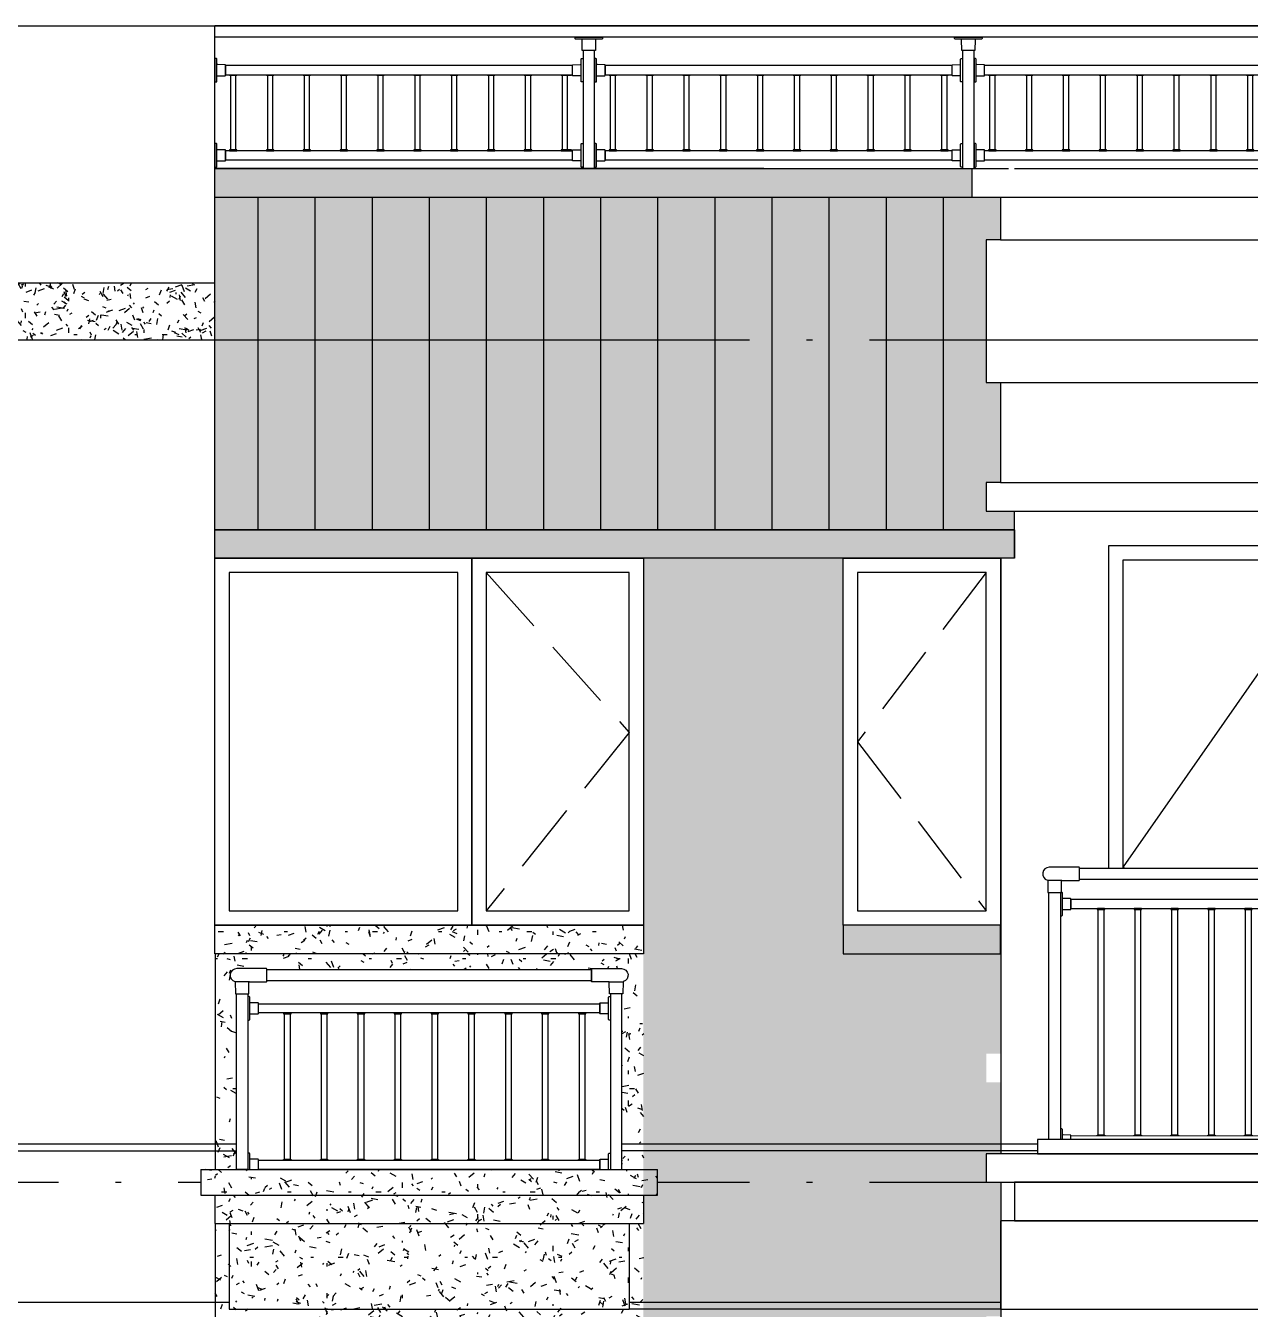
# Model space of a CAD drawing. Extents: x -12446 to 284554, y -295110 to 165007.
# Drawn here: x 3591 to 7879, y -208649 to -204154 of the extents above; entities that cross this region are included whole.
import ezdxf

# ---------------------------------------------------------------- set-up
doc = ezdxf.new("R2010")
doc.units = 0
doc.header["$LTSCALE"] = 1000
doc.linetypes.add('AX-14-E$0$AX-85-M02$0$DASH', pattern=[0.35, 0.25, -0.1])
doc.linetypes.add('AX-14-E$0$DOTE', pattern=[2.42, 2, -0.2, 0.02, -0.2])
doc.layers.get('0').update_dxf_attribs({"linetype": 'CONTINUOUS'})
for name, color, linetype in [('A-Anno-Note', 241, 'CONTINUOUS'), ('AX-14-comp-tc$0$A-Detl-Patt', 8, 'CONTINUOUS'), ('AX-14-comp-tc$0$AX-T-LMCZ-Z$0$AX-13-E01-E03$0$A-Detl-Patt', 8, 'CONTINUOUS'), ('AX-14-comp-tc$0$灰褐色真石漆', 15, 'CONTINUOUS'), ('AX-14-E$0$A-Detl-Fine', 152, 'CONTINUOUS'), ('AX-14-E$0$A-Detl-Medm', 40, 'CONTINUOUS'), ('AX-14-E$0$A-Detl-Patt', 8, 'CONTINUOUS'), ('AX-14-E$0$A-Detl-Thin', 131, 'CONTINUOUS'), ('AX-14-E$0$A-elev-FIXT', 9, 'CONTINUOUS'), ('AX-14-E$0$A-elev-HRAL', 61, 'CONTINUOUS'), ('AX-14-E$0$栏杆型材', 82, 'CONTINUOUS'), ('AX-14-E$0$灰褐色真石漆', 15, 'CONTINUOUS'), ('AX-14-E$0$阳台栏杆扶手', 82, 'CONTINUOUS')]:
    doc.layers.add(name, color=color, linetype=linetype)
doc.layers.add('AX-14-E$0$A-Grid', color=222, linetype='AX-14-E$0$DOTE', plot=False)

# ---------------------------------------------------------------- blocks, each defined once
blk = doc.blocks.new('AX-14-E$0$4080转角立图')
at = {"layer": 'AX-14-E$0$A-elev-FIXT', "linetype": 'Continuous'}
blk.add_line((25.6, 42), (-24.3, 42), dxfattribs=at)
blk.add_lwpolyline([(-25.3, 43, -0.327139), (-24.2, 41.5), (-23.5, 0), (23.5, 0), (24.2, 40.5, -0.409111), (25.7, 42), (85.3, 42, 0.414214), (86.8, 43.5), (86.8, 86.5, 0.414214), (85.3, 88), (-18.8, 88, 0.865157)], format="xyb", close=True, dxfattribs=at)
blk = doc.blocks.new('AX-14-E$0$32固定座立面')
at = {"layer": 'AX-14-E$0$栏杆型材', "color": 6, "linetype": 'Continuous'}
blk.add_line((-7, -22.5), (-7, 22.5), dxfattribs=at)
blk.add_lwpolyline([(-7, -22.5, 0.41166), (-10, -19.5), (-36, -19.3, -0.41166), (-37, -18.3), (-37, 18.3, -0.41166), (-36, 19.3), (-10, 19.5, 0.41166), (-7, 22.5), (-7, 39, -0.41166), (-5, 41), (0, 41.1), (0, -41.1), (-5, -41, -0.41166), (-7, -39)], format="xyb", close=True, dxfattribs=at)
blk = doc.blocks.new('*U339')
at = {"layer": 'AX-14-E$0$A-elev-HRAL', "ltscale": 10}
for points in [[(-12.5, 398, 0.414214), (-13, 397.5), (-13, 395.5, 0.414214), (-12.5, 395), (12.5, 395, 0.414214), (13, 395.5), (13, 397.5, 0.414214), (12.5, 398)], [(-12.5, -398, -0.414214), (-13, -397.5), (-13, -395.5, -0.414214), (-12.5, -395), (12.5, -395, -0.414214), (13, -395.5), (13, -397.5, -0.414214), (12.5, -398)]]:
    blk.add_lwpolyline(points, format="xyb", close=True, dxfattribs=at)
blk.add_lwpolyline([(9.5, -395), (-9.5, -395), (-9.5, 395), (9.5, 395)], close=True, dxfattribs=at)
blk = doc.blocks.new('AX-14-E$0$BEIKAICHANGYANGTAI2')
at = {"layer": 'AX-14-E$0$A-Detl-Fine', "elevation": 0}
blk.add_lwpolyline([(67418.8, 136189.5), (67418.8, 137269.5), (68168.8, 137269.5), (68168.8, 136189.5)], dxfattribs=at)
at = {"layer": 'AX-14-E$0$A-Detl-Patt', "elevation": 0}
blk.add_lwpolyline([(68168.8, 137269.5), (67418.8, 136194.5), (67422.3, 136189.5)], dxfattribs=at)
at = {"layer": 'AX-14-E$0$A-Detl-Thin', "elevation": 0}
for points in [[(67368.8, 136189.5), (67368.8, 137319.5), (68218.8, 137319.5), (68218.8, 136189.5)], [(68388.9, 135239.5), (67118.8, 135239.5), (67118.8, 135189.5), (68388.9, 135189.5)], [(68388.9, 135189.5), (66938.9, 135189.5), (66938.9, 135089.5), (68388.9, 135089.5)], [(68388.9, 135089.5), (67038.9, 135089.5), (67038.9, 134954.5), (68388.9, 134954.5)], [(68388.9, 134954.5), (66988.9, 134954.5), (66988.9, 134644.5), (68388.9, 134644.5)]]:
    blk.add_lwpolyline(points, dxfattribs=at)
at = {"layer": 'AX-14-E$0$栏杆型材', "color": 6, "linetype": 'Continuous'}
blk.add_line((67205.9, 135239.5, 0), (67205.9, 135258, 0), dxfattribs=at)
at = {"layer": 'AX-14-E$0$栏杆型材', "elevation": 0}
for points in [[(67158.9, 135239.5), (67158.9, 136104.5), (67198.9, 136104.5), (67198.9, 135239.5)], [(68388.9, 136079.5), (67235.9, 136079.5), (67235.9, 136047.5), (68388.9, 136047.5)], [(67235.9, 135240.6), (67235.9, 135252.6), (68388.9, 135251.7)], [(67198.9, 135189.5), (67158.9, 135189.5)], [(67761.4, 135189.5), (67721.4, 135189.5)]]:
    blk.add_lwpolyline(points, dxfattribs=at)
at = {"layer": 'AX-14-E$0$栏杆型材', "color": 6, "linetype": 'Continuous', "elevation": 0}
blk.add_lwpolyline([(67235.9, 135239.5), (67235.9, 135253.7, 0.41166), (67235, 135254.7), (67208.9, 135255, -0.41166), (67205.9, 135258), (67205.9, 135274.5, 0.41166), (67204, 135276.5), (67198.9, 135276.6), (67198.9, 135239.5)], format="xyb", dxfattribs=at)
at = {"layer": 'AX-14-E$0$阳台栏杆扶手', "elevation": 0}
blk.add_lwpolyline([(68388.9, 136149.5), (67265.7, 136149.5), (67265.7, 136189.5), (68388.9, 136189.5)], dxfattribs=at)
at = {"color": 0, "linetype": 'ByBlock', "lineweight": -2}
for p in [(67341.2, 135649.5, 0), (67470.2, 135649.5, 0), (67599.2, 135649.5, 0), (67728.2, 135649.5, 0), (67857.2, 135649.5, 0), (67986.2, 135649.5, 0), (68115.2, 135649.5, 0), (68244.2, 135649.5, 0), (68373.2, 135649.5, 0)]:
    blk.add_blockref('*U339', p, dxfattribs=at)
at = {"layer": 'AX-14-E$0$A-elev-HRAL'}
blk.add_blockref('AX-14-E$0$4080转角立图', (67178.9, 136104.5, 0), dxfattribs=at)
at = {"layer": 'AX-14-E$0$A-elev-HRAL', "extrusion": (0, 0, -1), "zscale": -1}
blk.add_blockref('AX-14-E$0$32固定座立面', (-67198.9, 136063.5, 0), dxfattribs=at)
blk = doc.blocks.new('AX-14-E$0$A$C4D5E14F1')
at = {"layer": 'AX-14-E$0$A-Detl-Fine'}
for points in [[(3150, 2900), (2350, 2900), (2350, 1715), (3150, 1715)], [(3750, 2900), (3250, 2900), (3250, 1715), (3750, 1715)], [(5000, 2900), (4550, 2900), (4550, 1715), (5000, 1715)]]:
    blk.add_lwpolyline(points, close=True, dxfattribs=at)
at = {"layer": 'AX-14-E$0$A-Detl-Patt', "linetype": 'AX-14-E$0$AX-85-M02$0$DASH'}
for points in [[(3250, 2900), (3750, 2340), (3250, 1715)], [(5000, 2900), (4550, 2307.5), (5000, 1715)]]:
    blk.add_lwpolyline(points, dxfattribs=at)
at = {"layer": 'AX-14-E$0$A-Detl-Thin'}
for points in [[(2300, 3050), (3800, 3050), (3800, 2950), (2300, 2950)], [(2300, 2950), (3800, 2950), (3800, 1665), (2300, 1665)], [(3200, 2950), (3200, 1665)], [(4500, 2950), (5050, 2950), (5050, 1665), (4500, 1665)], [(2300, 1665), (3800, 1665), (3800, 1565), (2300, 1565)]]:
    blk.add_lwpolyline(points, close=True, dxfattribs=at)
for points in [[(4500, 3050), (4500, 2950), (5050, 2950), (5050, 3050), (4500, 3050)], [(4500, 1665), (4500, 1565), (5050, 1565), (5050, 1665), (4500, 1665)], [(2350, 620), (3800, 620)], [(3750, 620), (3750, 320)], [(2350, 320), (3750, 320)]]:
    blk.add_lwpolyline(points, dxfattribs=at)
at = {"layer": 'AX-14-E$0$A-elev-HRAL', "ltscale": 10}
for points in [[(2541, 1358, 0.414214), (2540.5, 1357.5), (2540.5, 1355.5, 0.414214), (2541, 1355), (2566, 1355, 0.414214), (2566.5, 1355.5), (2566.5, 1357.5, 0.414214), (2566, 1358)], [(2670, 1358, 0.414214), (2669.5, 1357.5), (2669.5, 1355.5, 0.414214), (2670, 1355), (2695, 1355, 0.414214), (2695.5, 1355.5), (2695.5, 1357.5, 0.414214), (2695, 1358)], [(2799, 1358, 0.414214), (2798.5, 1357.5), (2798.5, 1355.5, 0.414214), (2799, 1355), (2824, 1355, 0.414214), (2824.5, 1355.5), (2824.5, 1357.5, 0.414214), (2824, 1358)], [(2928, 1358, 0.414214), (2927.5, 1357.5), (2927.5, 1355.5, 0.414214), (2928, 1355), (2953, 1355, 0.414214), (2953.5, 1355.5), (2953.5, 1357.5, 0.414214), (2953, 1358)], [(3057, 1358, 0.414214), (3056.5, 1357.5), (3056.5, 1355.5, 0.414214), (3057, 1355), (3082, 1355, 0.414214), (3082.5, 1355.5), (3082.5, 1357.5, 0.414214), (3082, 1358)], [(3186, 1358, 0.414214), (3185.5, 1357.5), (3185.5, 1355.5, 0.414214), (3186, 1355), (3211, 1355, 0.414214), (3211.5, 1355.5), (3211.5, 1357.5, 0.414214), (3211, 1358)], [(3315, 1358, 0.414214), (3314.5, 1357.5), (3314.5, 1355.5, 0.414214), (3315, 1355), (3340, 1355, 0.414214), (3340.5, 1355.5), (3340.5, 1357.5, 0.414214), (3340, 1358)], [(3444, 1358, 0.414214), (3443.5, 1357.5), (3443.5, 1355.5, 0.414214), (3444, 1355), (3469, 1355, 0.414214), (3469.5, 1355.5), (3469.5, 1357.5, 0.414214), (3469, 1358)], [(3573, 1358, 0.414214), (3572.5, 1357.5), (3572.5, 1355.5, 0.414214), (3573, 1355), (3598, 1355, 0.414214), (3598.5, 1355.5), (3598.5, 1357.5, 0.414214), (3598, 1358)], [(2541, 842, -0.414214), (2540.5, 842.5), (2540.5, 844.5, -0.414214), (2541, 845), (2566, 845, -0.414214), (2566.5, 844.5), (2566.5, 842.5, -0.414214), (2566, 842)], [(2670, 842, -0.414214), (2669.5, 842.5), (2669.5, 844.5, -0.414214), (2670, 845), (2695, 845, -0.414214), (2695.5, 844.5), (2695.5, 842.5, -0.414214), (2695, 842)], [(2799, 842, -0.414214), (2798.5, 842.5), (2798.5, 844.5, -0.414214), (2799, 845), (2824, 845, -0.414214), (2824.5, 844.5), (2824.5, 842.5, -0.414214), (2824, 842)], [(2928, 842, -0.414214), (2927.5, 842.5), (2927.5, 844.5, -0.414214), (2928, 845), (2953, 845, -0.414214), (2953.5, 844.5), (2953.5, 842.5, -0.414214), (2953, 842)], [(3057, 842, -0.414214), (3056.5, 842.5), (3056.5, 844.5, -0.414214), (3057, 845), (3082, 845, -0.414214), (3082.5, 844.5), (3082.5, 842.5, -0.414214), (3082, 842)], [(3186, 842, -0.414214), (3185.5, 842.5), (3185.5, 844.5, -0.414214), (3186, 845), (3211, 845, -0.414214), (3211.5, 844.5), (3211.5, 842.5, -0.414214), (3211, 842)], [(3315, 842, -0.414214), (3314.5, 842.5), (3314.5, 844.5, -0.414214), (3315, 845), (3340, 845, -0.414214), (3340.5, 844.5), (3340.5, 842.5, -0.414214), (3340, 842)], [(3444, 842, -0.414214), (3443.5, 842.5), (3443.5, 844.5, -0.414214), (3444, 845), (3469, 845, -0.414214), (3469.5, 844.5), (3469.5, 842.5, -0.414214), (3469, 842)], [(3573, 842, -0.414214), (3572.5, 842.5), (3572.5, 844.5, -0.414214), (3573, 845), (3598, 845, -0.414214), (3598.5, 844.5), (3598.5, 842.5, -0.414214), (3598, 842)]]:
    blk.add_lwpolyline(points, format="xyb", close=True, dxfattribs=at)
for points in [[(2563, 845), (2544, 845), (2544, 1355), (2563, 1355)], [(2692, 845), (2673, 845), (2673, 1355), (2692, 1355)], [(2821, 845), (2802, 845), (2802, 1355), (2821, 1355)], [(2950, 845), (2931, 845), (2931, 1355), (2950, 1355)], [(3079, 845), (3060, 845), (3060, 1355), (3079, 1355)], [(3208, 845), (3189, 845), (3189, 1355), (3208, 1355)], [(3337, 845), (3318, 845), (3318, 1355), (3337, 1355)], [(3466, 845), (3447, 845), (3447, 1355), (3466, 1355)], [(3595, 845), (3576, 845), (3576, 1355), (3595, 1355)]]:
    blk.add_lwpolyline(points, close=True, dxfattribs=at)
at = {"layer": 'AX-14-E$0$栏杆型材'}
blk.add_lwpolyline([(2452, 1390), (3648, 1390), (3648, 1358), (2452, 1358)], close=True, dxfattribs=at)
at = {"layer": 'AX-14-E$0$阳台栏杆扶手'}
blk.add_lwpolyline([(3618.3, 1470), (2481.8, 1470), (2481.8, 1510), (3618.3, 1510)], close=True, dxfattribs=at)
blk.add_blockref('AX-14-E$0$BEIKAICHANGYANGTAI2', (-61938.8, -134324.5, 0))
at = {"layer": 'AX-14-E$0$A-elev-HRAL'}
for name, p in [('AX-14-E$0$4080转角立图', (2395, 1425)), ('AX-14-E$0$32固定座立面', (3685, 1374)), ('AX-14-E$0$32固定座立面', (3685, 826))]:
    blk.add_blockref(name, p, dxfattribs=at)
at = {"layer": 'AX-14-E$0$A-elev-HRAL', "xscale": -1}
for name, p in [('AX-14-E$0$4080转角立图', (3705, 1425)), ('AX-14-E$0$32固定座立面', (2415, 1374)), ('AX-14-E$0$32固定座立面', (2415, 826))]:
    blk.add_blockref(name, p, dxfattribs=at)
blk.add_wipeout([(2250, 810), (3850, 810), (3850, 720), (2250, 720)]).dxf.layer = 'AX-14-E$0$A-Detl-Thin'
at = {"layer": 'AX-14-E$0$A-Detl-Thin'}
for points in [[(2250, 810), (2250, 720), (2300, 720), (2300, 620), (2350, 620), (2350, 320)], [(2250, 810), (3850, 810)], [(3850, 720), (3850, 810)], [(2300, 720), (3850, 720)], [(3800, 720), (3800, 620)]]:
    blk.add_lwpolyline(points, dxfattribs=at)
at = {"layer": 'AX-14-E$0$栏杆型材'}
for points in [[(2375, 1425), (2415, 1425), (2415, 810), (2375, 810)], [(3725, 1425), (3685, 1425), (3685, 810), (3725, 810)], [(2452, 842), (3648, 842), (3648, 810), (2452, 810)]]:
    blk.add_lwpolyline(points, close=True, dxfattribs=at)
blk = doc.blocks.new('AX-14-E$0$40固定座立图')
at = {"layer": 'AX-14-E$0$A-elev-HRAL', "color": 6, "linetype": 'Continuous'}
blk.add_line((-26.5, -7), (26.5, -7), dxfattribs=at)
blk.add_lwpolyline([(48, -5), (48.1, 0), (-48.1, 0), (-48, -5, 0.41166), (-46, -7), (-26.5, -7, -0.41166), (-23.5, -10), (-23.2, -46, 0.41166), (-22.2, -47), (22.2, -47, 0.41166), (23.2, -46), (23.5, -10, -0.41166), (26.5, -7), (46, -7, 0.41166)], format="xyb", close=True, dxfattribs=at)
blk = doc.blocks.new('AX-14-E$0$A$C40EB36A3')
at = {"layer": 'AX-14-E$0$A-Detl-Medm'}
for p, q in [((6450, 2505), (8200, 2505)), ((6400, 2405), (8200, 2405)), ((6400, 2255), (13450, 2255)), ((6400, 1755), (13450, 1755)), ((6400, 1405), (8200, 1405)), ((6350, 1305), (8200, 1305))]:
    blk.add_line(p, q, dxfattribs=at)
blk.add_lwpolyline([(6300, 2505), (6300, 2405), (6400, 2405), (6400, 2255), (6350, 2255), (6350, 1755), (6400, 1755), (6400, 1405), (6350, 1405), (6350, 1305)], dxfattribs=at)
at = {"layer": 'AX-14-E$0$A-Detl-Thin'}
for p, q in [((2900, 3005), (8200, 3005)), ((3650, 1140), (3650, 3005)), ((5571.9, 2505), (3650, 2505)), ((3650, 2505), (6300, 2505)), ((5700.9, 2505), (6429, 2505)), ((3650, 2405), (6300, 2405))]:
    blk.add_line(p, q, dxfattribs=at)
at = {"layer": 'AX-14-E$0$A-elev-HRAL', "ltscale": 10}
for points in [[(3726.5, 2833, -0.414214), (3727, 2832.5), (3727, 2830.5, -0.414214), (3726.5, 2830), (3701.5, 2830, -0.414214), (3701, 2830.5), (3701, 2832.5, -0.414214), (3701.5, 2833)], [(3855.5, 2833, -0.414214), (3856, 2832.5), (3856, 2830.5, -0.414214), (3855.5, 2830), (3830.5, 2830, -0.414214), (3830, 2830.5), (3830, 2832.5, -0.414214), (3830.5, 2833)], [(3984.5, 2833, -0.414214), (3985, 2832.5), (3985, 2830.5, -0.414214), (3984.5, 2830), (3959.5, 2830, -0.414214), (3959, 2830.5), (3959, 2832.5, -0.414214), (3959.5, 2833)], [(4113.5, 2833, -0.414214), (4114, 2832.5), (4114, 2830.5, -0.414214), (4113.5, 2830), (4088.5, 2830, -0.414214), (4088, 2830.5), (4088, 2832.5, -0.414214), (4088.5, 2833)], [(4242.5, 2833, -0.414214), (4243, 2832.5), (4243, 2830.5, -0.414214), (4242.5, 2830), (4217.5, 2830, -0.414214), (4217, 2830.5), (4217, 2832.5, -0.414214), (4217.5, 2833)], [(4371.5, 2833, -0.414214), (4372, 2832.5), (4372, 2830.5, -0.414214), (4371.5, 2830), (4346.5, 2830, -0.414214), (4346, 2830.5), (4346, 2832.5, -0.414214), (4346.5, 2833)], [(4500.5, 2833, -0.414214), (4501, 2832.5), (4501, 2830.5, -0.414214), (4500.5, 2830), (4475.5, 2830, -0.414214), (4475, 2830.5), (4475, 2832.5, -0.414214), (4475.5, 2833)], [(4629.5, 2833, -0.414214), (4630, 2832.5), (4630, 2830.5, -0.414214), (4629.5, 2830), (4604.5, 2830, -0.414214), (4604, 2830.5), (4604, 2832.5, -0.414214), (4604.5, 2833)], [(4758.5, 2833, -0.414214), (4759, 2832.5), (4759, 2830.5, -0.414214), (4758.5, 2830), (4733.5, 2830, -0.414214), (4733, 2830.5), (4733, 2832.5, -0.414214), (4733.5, 2833)], [(4897.5, 2833, -0.414214), (4898, 2832.5), (4898, 2830.5, -0.414214), (4897.5, 2830), (4862.5, 2830, -0.414214), (4862, 2830.5), (4862, 2832.5, -0.414214), (4862.5, 2833)], [(5055.5, 2833, -0.414214), (5056, 2832.5), (5056, 2830.5, -0.414214), (5055.5, 2830), (5030.5, 2830, -0.414214), (5030, 2830.5), (5030, 2832.5, -0.414214), (5030.5, 2833)], [(5184.5, 2833, -0.414214), (5185, 2832.5), (5185, 2830.5, -0.414214), (5184.5, 2830), (5159.5, 2830, -0.414214), (5159, 2830.5), (5159, 2832.5, -0.414214), (5159.5, 2833)], [(5313.5, 2833, -0.414214), (5314, 2832.5), (5314, 2830.5, -0.414214), (5313.5, 2830), (5288.5, 2830, -0.414214), (5288, 2830.5), (5288, 2832.5, -0.414214), (5288.5, 2833)], [(5442.5, 2833, -0.414214), (5443, 2832.5), (5443, 2830.5, -0.414214), (5442.5, 2830), (5417.5, 2830, -0.414214), (5417, 2830.5), (5417, 2832.5, -0.414214), (5417.5, 2833)], [(5571.5, 2833, -0.414214), (5572, 2832.5), (5572, 2830.5, -0.414214), (5571.5, 2830), (5546.5, 2830, -0.414214), (5546, 2830.5), (5546, 2832.5, -0.414214), (5546.5, 2833)], [(5700.5, 2833, -0.414214), (5701, 2832.5), (5701, 2830.5, -0.414214), (5700.5, 2830), (5675.5, 2830, -0.414214), (5675, 2830.5), (5675, 2832.5, -0.414214), (5675.5, 2833)], [(5829.5, 2833, -0.414214), (5830, 2832.5), (5830, 2830.5, -0.414214), (5829.5, 2830), (5804.5, 2830, -0.414214), (5804, 2830.5), (5804, 2832.5, -0.414214), (5804.5, 2833)], [(5958.5, 2833, -0.414214), (5959, 2832.5), (5959, 2830.5, -0.414214), (5958.5, 2830), (5933.5, 2830, -0.414214), (5933, 2830.5), (5933, 2832.5, -0.414214), (5933.5, 2833)], [(6087.5, 2833, -0.414214), (6088, 2832.5), (6088, 2830.5, -0.414214), (6087.5, 2830), (6062.5, 2830, -0.414214), (6062, 2830.5), (6062, 2832.5, -0.414214), (6062.5, 2833)], [(6216.5, 2833, -0.414214), (6217, 2832.5), (6217, 2830.5, -0.414214), (6216.5, 2830), (6191.5, 2830, -0.414214), (6191, 2830.5), (6191, 2832.5, -0.414214), (6191.5, 2833)], [(6384.5, 2833, -0.414214), (6385, 2832.5), (6385, 2830.5, -0.414214), (6384.5, 2830), (6359.5, 2830, -0.414214), (6359, 2830.5), (6359, 2832.5, -0.414214), (6359.5, 2833)], [(6513.5, 2833, -0.414214), (6514, 2832.5), (6514, 2830.5, -0.414214), (6513.5, 2830), (6488.5, 2830, -0.414214), (6488, 2830.5), (6488, 2832.5, -0.414214), (6488.5, 2833)], [(6642.5, 2833, -0.414214), (6643, 2832.5), (6643, 2830.5, -0.414214), (6642.5, 2830), (6617.5, 2830, -0.414214), (6617, 2830.5), (6617, 2832.5, -0.414214), (6617.5, 2833)], [(6771.5, 2833, -0.414214), (6772, 2832.5), (6772, 2830.5, -0.414214), (6771.5, 2830), (6746.5, 2830, -0.414214), (6746, 2830.5), (6746, 2832.5, -0.414214), (6746.5, 2833)], [(6900.5, 2833, -0.414214), (6901, 2832.5), (6901, 2830.5, -0.414214), (6900.5, 2830), (6875.5, 2830, -0.414214), (6875, 2830.5), (6875, 2832.5, -0.414214), (6875.5, 2833)], [(7029.5, 2833, -0.414214), (7030, 2832.5), (7030, 2830.5, -0.414214), (7029.5, 2830), (7004.5, 2830, -0.414214), (7004, 2830.5), (7004, 2832.5, -0.414214), (7004.5, 2833)], [(7158.5, 2833, -0.414214), (7159, 2832.5), (7159, 2830.5, -0.414214), (7158.5, 2830), (7133.5, 2830, -0.414214), (7133, 2830.5), (7133, 2832.5, -0.414214), (7133.5, 2833)], [(7287.5, 2833, -0.414214), (7288, 2832.5), (7288, 2830.5, -0.414214), (7287.5, 2830), (7262.5, 2830, -0.414214), (7262, 2830.5), (7262, 2832.5, -0.414214), (7262.5, 2833)], [(3726.5, 2567, 0.414214), (3727, 2567.5), (3727, 2569.5, 0.414214), (3726.5, 2570), (3701.5, 2570, 0.414214), (3701, 2569.5), (3701, 2567.5, 0.414214), (3701.5, 2567)], [(3855.5, 2567, 0.414214), (3856, 2567.5), (3856, 2569.5, 0.414214), (3855.5, 2570), (3830.5, 2570, 0.414214), (3830, 2569.5), (3830, 2567.5, 0.414214), (3830.5, 2567)], [(3984.5, 2567, 0.414214), (3985, 2567.5), (3985, 2569.5, 0.414214), (3984.5, 2570), (3959.5, 2570, 0.414214), (3959, 2569.5), (3959, 2567.5, 0.414214), (3959.5, 2567)], [(4113.5, 2567, 0.414214), (4114, 2567.5), (4114, 2569.5, 0.414214), (4113.5, 2570), (4088.5, 2570, 0.414214), (4088, 2569.5), (4088, 2567.5, 0.414214), (4088.5, 2567)], [(4242.5, 2567, 0.414214), (4243, 2567.5), (4243, 2569.5, 0.414214), (4242.5, 2570), (4217.5, 2570, 0.414214), (4217, 2569.5), (4217, 2567.5, 0.414214), (4217.5, 2567)], [(4371.5, 2567, 0.414214), (4372, 2567.5), (4372, 2569.5, 0.414214), (4371.5, 2570), (4346.5, 2570, 0.414214), (4346, 2569.5), (4346, 2567.5, 0.414214), (4346.5, 2567)], [(4500.5, 2567, 0.414214), (4501, 2567.5), (4501, 2569.5, 0.414214), (4500.5, 2570), (4475.5, 2570, 0.414214), (4475, 2569.5), (4475, 2567.5, 0.414214), (4475.5, 2567)], [(4629.5, 2567, 0.414214), (4630, 2567.5), (4630, 2569.5, 0.414214), (4629.5, 2570), (4604.5, 2570, 0.414214), (4604, 2569.5), (4604, 2567.5, 0.414214), (4604.5, 2567)], [(4758.5, 2567, 0.414214), (4759, 2567.5), (4759, 2569.5, 0.414214), (4758.5, 2570), (4733.5, 2570, 0.414214), (4733, 2569.5), (4733, 2567.5, 0.414214), (4733.5, 2567)], [(4897.5, 2567, 0.414214), (4898, 2567.5), (4898, 2569.5, 0.414214), (4897.5, 2570), (4862.5, 2570, 0.414214), (4862, 2569.5), (4862, 2567.5, 0.414214), (4862.5, 2567)], [(5055.5, 2567, 0.414214), (5056, 2567.5), (5056, 2569.5, 0.414214), (5055.5, 2570), (5030.5, 2570, 0.414214), (5030, 2569.5), (5030, 2567.5, 0.414214), (5030.5, 2567)], [(5184.5, 2567, 0.414214), (5185, 2567.5), (5185, 2569.5, 0.414214), (5184.5, 2570), (5159.5, 2570, 0.414214), (5159, 2569.5), (5159, 2567.5, 0.414214), (5159.5, 2567)], [(5313.5, 2567, 0.414214), (5314, 2567.5), (5314, 2569.5, 0.414214), (5313.5, 2570), (5288.5, 2570, 0.414214), (5288, 2569.5), (5288, 2567.5, 0.414214), (5288.5, 2567)], [(5442.5, 2567, 0.414214), (5443, 2567.5), (5443, 2569.5, 0.414214), (5442.5, 2570), (5417.5, 2570, 0.414214), (5417, 2569.5), (5417, 2567.5, 0.414214), (5417.5, 2567)], [(5571.5, 2567, 0.414214), (5572, 2567.5), (5572, 2569.5, 0.414214), (5571.5, 2570), (5546.5, 2570, 0.414214), (5546, 2569.5), (5546, 2567.5, 0.414214), (5546.5, 2567)], [(5700.5, 2567, 0.414214), (5701, 2567.5), (5701, 2569.5, 0.414214), (5700.5, 2570), (5675.5, 2570, 0.414214), (5675, 2569.5), (5675, 2567.5, 0.414214), (5675.5, 2567)], [(5829.5, 2567, 0.414214), (5830, 2567.5), (5830, 2569.5, 0.414214), (5829.5, 2570), (5804.5, 2570, 0.414214), (5804, 2569.5), (5804, 2567.5, 0.414214), (5804.5, 2567)], [(5958.5, 2567, 0.414214), (5959, 2567.5), (5959, 2569.5, 0.414214), (5958.5, 2570), (5933.5, 2570, 0.414214), (5933, 2569.5), (5933, 2567.5, 0.414214), (5933.5, 2567)], [(6087.5, 2567, 0.414214), (6088, 2567.5), (6088, 2569.5, 0.414214), (6087.5, 2570), (6062.5, 2570, 0.414214), (6062, 2569.5), (6062, 2567.5, 0.414214), (6062.5, 2567)], [(6216.5, 2567, 0.414214), (6217, 2567.5), (6217, 2569.5, 0.414214), (6216.5, 2570), (6191.5, 2570, 0.414214), (6191, 2569.5), (6191, 2567.5, 0.414214), (6191.5, 2567)], [(6384.5, 2567, 0.414214), (6385, 2567.5), (6385, 2569.5, 0.414214), (6384.5, 2570), (6359.5, 2570, 0.414214), (6359, 2569.5), (6359, 2567.5, 0.414214), (6359.5, 2567)], [(6513.5, 2567, 0.414214), (6514, 2567.5), (6514, 2569.5, 0.414214), (6513.5, 2570), (6488.5, 2570, 0.414214), (6488, 2569.5), (6488, 2567.5, 0.414214), (6488.5, 2567)], [(6642.5, 2567, 0.414214), (6643, 2567.5), (6643, 2569.5, 0.414214), (6642.5, 2570), (6617.5, 2570, 0.414214), (6617, 2569.5), (6617, 2567.5, 0.414214), (6617.5, 2567)], [(6771.5, 2567, 0.414214), (6772, 2567.5), (6772, 2569.5, 0.414214), (6771.5, 2570), (6746.5, 2570, 0.414214), (6746, 2569.5), (6746, 2567.5, 0.414214), (6746.5, 2567)], [(6900.5, 2567, 0.414214), (6901, 2567.5), (6901, 2569.5, 0.414214), (6900.5, 2570), (6875.5, 2570, 0.414214), (6875, 2569.5), (6875, 2567.5, 0.414214), (6875.5, 2567)], [(7029.5, 2567, 0.414214), (7030, 2567.5), (7030, 2569.5, 0.414214), (7029.5, 2570), (7004.5, 2570, 0.414214), (7004, 2569.5), (7004, 2567.5, 0.414214), (7004.5, 2567)], [(7158.5, 2567, 0.414214), (7159, 2567.5), (7159, 2569.5, 0.414214), (7158.5, 2570), (7133.5, 2570, 0.414214), (7133, 2569.5), (7133, 2567.5, 0.414214), (7133.5, 2567)], [(7287.5, 2567, 0.414214), (7288, 2567.5), (7288, 2569.5, 0.414214), (7287.5, 2570), (7262.5, 2570, 0.414214), (7262, 2569.5), (7262, 2567.5, 0.414214), (7262.5, 2567)]]:
    blk.add_lwpolyline(points, format="xyb", close=True, dxfattribs=at)
for points in [[(3704.5, 2570), (3723.5, 2570), (3723.5, 2830), (3704.5, 2830)], [(3833.5, 2570), (3852.5, 2570), (3852.5, 2830), (3833.5, 2830)], [(3962.5, 2570), (3981.5, 2570), (3981.5, 2830), (3962.5, 2830)], [(4091.5, 2570), (4110.5, 2570), (4110.5, 2830), (4091.5, 2830)], [(4220.5, 2570), (4239.5, 2570), (4239.5, 2830), (4220.5, 2830)], [(4349.5, 2570), (4368.5, 2570), (4368.5, 2830), (4349.5, 2830)], [(4478.5, 2570), (4497.5, 2570), (4497.5, 2830), (4478.5, 2830)], [(4607.5, 2570), (4626.5, 2570), (4626.5, 2830), (4607.5, 2830)], [(4736.5, 2570), (4755.5, 2570), (4755.5, 2830), (4736.5, 2830)], [(4865.5, 2570), (4884.5, 2570), (4884.5, 2830), (4865.5, 2830)], [(5033.5, 2570), (5052.5, 2570), (5052.5, 2830), (5033.5, 2830)], [(5162.5, 2570), (5181.5, 2570), (5181.5, 2830), (5162.5, 2830)], [(5291.5, 2570), (5310.5, 2570), (5310.5, 2830), (5291.5, 2830)], [(5420.5, 2570), (5439.5, 2570), (5439.5, 2830), (5420.5, 2830)], [(5549.5, 2570), (5568.5, 2570), (5568.5, 2830), (5549.5, 2830)], [(5678.5, 2570), (5697.5, 2570), (5697.5, 2830), (5678.5, 2830)], [(5807.5, 2570), (5826.5, 2570), (5826.5, 2830), (5807.5, 2830)], [(5936.5, 2570), (5955.5, 2570), (5955.5, 2830), (5936.5, 2830)], [(6065.5, 2570), (6084.5, 2570), (6084.5, 2830), (6065.5, 2830)], [(6194.5, 2570), (6213.5, 2570), (6213.5, 2830), (6194.5, 2830)], [(6362.5, 2570), (6381.5, 2570), (6381.5, 2830), (6362.5, 2830)], [(6491.5, 2570), (6510.5, 2570), (6510.5, 2830), (6491.5, 2830)], [(6620.5, 2570), (6639.5, 2570), (6639.5, 2830), (6620.5, 2830)], [(6749.5, 2570), (6768.5, 2570), (6768.5, 2830), (6749.5, 2830)], [(6878.5, 2570), (6897.5, 2570), (6897.5, 2830), (6878.5, 2830)], [(7007.5, 2570), (7026.5, 2570), (7026.5, 2830), (7007.5, 2830)], [(7136.5, 2570), (7155.5, 2570), (7155.5, 2830), (7136.5, 2830)], [(7265.5, 2570), (7284.5, 2570), (7284.5, 2830), (7265.5, 2830)]]:
    blk.add_lwpolyline(points, close=True, dxfattribs=at)
at = {"layer": 'AX-14-E$0$栏杆型材'}
for points in [[(4939, 2918), (4939, 2505), (4979, 2505), (4979, 2918)], [(6268, 2918), (6268, 2505), (6308, 2505), (6308, 2918)], [(3687, 2833), (4902, 2833), (4902, 2865), (3687, 2865)], [(4902, 2567), (3687, 2567), (3687, 2535), (4902, 2535)]]:
    blk.add_lwpolyline(points, close=True, dxfattribs=at)
for points in [[(6231, 2865), (5016, 2865), (5016, 2833), (6231, 2833)], [(8163, 2865), (6345, 2865)], [(6345, 2833), (8163, 2833)], [(6231, 2567), (5016, 2567), (5016, 2535), (6231, 2535)], [(8163, 2567), (6345, 2567)], [(6345, 2535), (8163, 2535)]]:
    blk.add_lwpolyline(points, dxfattribs=at)
at = {"layer": 'AX-14-E$0$阳台栏杆扶手'}
for p, q in [((8163, 3005), (3650, 3005)), ((8163, 2965), (3650, 2965))]:
    blk.add_line(p, q, dxfattribs=at)
at = {"layer": 'AX-14-E$0$A-elev-HRAL', "xscale": -1}
for name, p in [('AX-14-E$0$40固定座立图', (4959, 2965)), ('AX-14-E$0$40固定座立图', (6288, 2965)), ('AX-14-E$0$32固定座立面', (3650, 2849)), ('AX-14-E$0$32固定座立面', (4979, 2849)), ('AX-14-E$0$32固定座立面', (6308, 2849)), ('AX-14-E$0$32固定座立面', (3650, 2551)), ('AX-14-E$0$32固定座立面', (4979, 2551)), ('AX-14-E$0$32固定座立面', (6308, 2551))]:
    blk.add_blockref(name, p, dxfattribs=at)
at = {"layer": 'AX-14-E$0$A-elev-HRAL'}
for p in [(4939, 2849), (6268, 2849), (4939, 2551), (6268, 2551)]:
    blk.add_blockref('AX-14-E$0$32固定座立面', p, dxfattribs=at)
blk.add_wipeout([(3650, 1240), (6450, 1240), (6450, 1140), (3650, 1140)]).dxf.layer = 'AX-14-E$0$A-Detl-Thin'
at = {"layer": 'AX-14-E$0$A-Detl-Thin'}
for p, q in [((3800, 2405), (3800, 1240)), ((4000, 2405), (4000, 1240)), ((4200, 2405), (4200, 1240)), ((4400, 2405), (4400, 1240)), ((4600, 2405), (4600, 1240)), ((4800, 2405), (4800, 1240)), ((5000, 2405), (5000, 1240)), ((5200, 2405), (5200, 1240)), ((5400, 2405), (5400, 1240)), ((5600, 2405), (5600, 1240)), ((5800, 2405), (5800, 1240)), ((6000, 2405), (6000, 1240)), ((6200, 2405), (6200, 1240)), ((6450, 1140), (6450, 1305)), ((6450, 1240), (3650, 1240)), ((6450, 1140), (3650, 1140))]:
    blk.add_line(p, q, dxfattribs=at)
blk.add_lwpolyline([(3650, 1240), (6450, 1240), (6450, 1140), (3650, 1140)], close=True, dxfattribs=at)
blk = doc.blocks.new('AX-14-E$0$wyhrehaw3yrjret')
at = {"layer": 'AX-14-E$0$A-Detl-Patt'}
for p, q in [((63836.2, 200784.7), (64661.2, 200784.7)), ((63836.2, 200759.7), (64661.2, 200759.7)), ((63836.2, 200229.7), (64636.2, 200229.7))]:
    blk.add_line(p, q, dxfattribs=at)
for points in [[(66011.2, 200784.7), (67466.1, 200784.7)], [(67466.1, 200759.7), (66011.2, 200759.7)], [(66036.2, 200229.7), (67336.3, 200229.7)], [(67336.3, 200204.7), (66036.2, 200204.7)]]:
    blk.add_lwpolyline(points, dxfattribs=at)
blk = doc.blocks.new('AX-14-comp-tc')
at = {"layer": 'AX-14-comp-tc$0$灰褐色真石漆'}
h = blk.add_hatch(dxfattribs=at)
h.set_pattern_fill('离散材料', color=256, scale=50)
h.set_pattern_definition([(0, (-60267.77, -435782.6), (132, 228), [12, -201, 9, -87, 18, -213]), (10, (-60324.77, -435659.6), (80.67614, 285.34428), [21, -51, 27, -159, 15, -198]), (20, (-60354.77, -435755.6), (133.47095, 220.97625), [24, -165, 21, -123, 15, -96]), (30, (-60267.77, -435773.6), (-21.96926, 254.05187), [15, -99, 12, -147, 9, -195]), (40, (-60351.77, -435707.6), (33.83592, 216.370355), [12, -132, 9, -84, 24, -153]), (50, (-60306.77, -435815.6), (-80.24786, 235.7335), [6, -111, 15, -183, 18, -93]), (60, (-60297.77, -435794.6), (-99.47303, 223.70766), [15, -123, 6, -144, 12, -111]), (70, (-60330.77, -435830.6), (-109.89227, 215.58685), [9, -57, 18, -96, 12, -132]), (80, (-60315.77, -435653.6), (-208.56534, 164.71945), [21, -132, 9, -156, 18, -147]), (90, (-60297.77, -435782.6), (-264, 111), [18, -93, 12, -183, 6, -186]), (100, (-60345.77, -435689.6), (-247.97146, 145.1453), [21, -117, 18, -96, 21, -219]), (110, (-60366.77, -435860.6), (-240.44034, 81.69114), [24, -78, 12, -159, 18, -174]), (120, (-60447.77, -435824.6), (-286.64994, 28.49227), [15, -201, 18, -93, 21, -123]), (130, (-60381.77, -435890.6), (-279.10777, 71.26608), [9, -66, 12, -129, 24, -168]), (140, (-60471.77, -435650.6), (-220.59685, -34.20569), [18, -108, 21, -93, 12, -126]), (150, (-60222.77, -435908.6), (-204.82497, -120.76726), [12, -84, 24, -186, 21, -171]), (160, (-60420.77, -435740.6), (-237.90107, -162.4287), [18, -126, 15, -114, 12, -183]), (170, (-60402.77, -435812.6), (-215.64405, -169.12317), [27, -99, 18, -135, 24, -132])])
h.paths.add_polyline_path([(4102.4, -211076.9), (6752.4, -211076.9), (6752.4, -211176.9), (6852.4, -211176.9), (6852.4, -211326.9), (6802.4, -211326.9), (6802.4, -211826.9), (6852.4, -211826.9), (6852.4, -212176.9), (6802.4, -212176.9), (6802.4, -212276.9), (6902.4, -212276.9), (6902.4, -212441.9), (4102.4, -212441.9)])
h.paths.add_polyline_path([(30102.4, -211076.9), (30102.4, -211176.9), (30052.4, -211176.9), (30052.4, -212341.9), (29952.4, -212341.9), (29952.4, -212441.9), (32002.4, -212441.9), (32002.4, -211076.9)])
h = blk.add_hatch(dxfattribs=at)
h.set_pattern_fill('离散材料', color=256, scale=50)
h.set_pattern_definition([(0, (-60267.77, -435782.6), (132, 228), [12, -201, 9, -87, 18, -213]), (10, (-60324.77, -435659.6), (80.67614, 285.3443), [21, -51, 27, -159, 15, -198]), (20, (-60354.77, -435755.6), (133.47095, 220.97625), [24, -165, 21, -123, 15, -96]), (30, (-60267.77, -435773.6), (-21.96926, 254.05187), [15, -99, 12, -147, 9, -195]), (40, (-60351.77, -435707.6), (33.83592, 216.370355), [12, -132, 9, -84, 24, -153]), (50, (-60306.77, -435815.6), (-80.24786, 235.7335), [6, -111, 15, -183, 18, -93]), (60, (-60297.77, -435794.6), (-99.47303, 223.70766), [15, -123, 6, -144, 12, -111]), (70, (-60330.77, -435830.6), (-109.89227, 215.58685), [9, -57, 18, -96, 12, -132]), (80, (-60315.77, -435653.6), (-208.56534, 164.71945), [21, -132, 9, -156, 18, -147]), (90, (-60297.77, -435782.6), (-264, 111), [18, -93, 12, -183, 6, -186]), (100, (-60345.77, -435689.6), (-247.97146, 145.1453), [21, -117, 18, -96, 21, -219]), (110, (-60366.77, -435860.6), (-240.44034, 81.69114), [24, -78, 12, -159, 18, -174]), (120, (-60447.77, -435824.6), (-286.64994, 28.49227), [15, -201, 18, -93, 21, -123]), (130, (-60381.77, -435890.6), (-279.10777, 71.26608), [9, -66, 12, -129, 24, -168]), (140, (-60471.77, -435650.6), (-220.59685, -34.20569), [18, -108, 21, -93, 12, -126]), (150, (-60222.77, -435908.6), (-204.82497, -120.76726), [12, -84, 24, -186, 21, -171]), (160, (-60420.77, -435740.6), (-237.90107, -162.4287), [18, -126, 15, -114, 12, -183]), (170, (-60402.77, -435812.6), (-215.64405, -169.12317), [27, -99, 18, -135, 24, -132])])
h.paths.add_polyline_path([(1352.4, -211676.9), (4102.4, -211676.9), (4102.4, -211476.9), (1352.4, -211476.9)])
h = blk.add_hatch(dxfattribs=at)
h.set_pattern_fill('离散材料', color=256, scale=50)
h.set_pattern_definition([(0, (-60267.77, -376782.6), (132, 228), [12, -201, 9, -87, 18, -213]), (10, (-60324.77, -376659.6), (80.67614, 285.3443), [21, -51, 27, -159, 15, -198]), (20, (-60354.77, -376755.6), (133.47095, 220.97625), [24, -165, 21, -123, 15, -96]), (30, (-60267.77, -376773.6), (-21.96926, 254.05187), [15, -99, 12, -147, 9, -195]), (40, (-60351.77, -376707.6), (33.83592, 216.37036), [12, -132, 9, -84, 24, -153]), (50, (-60306.77, -376815.6), (-80.24786, 235.7335), [6, -111, 15, -183, 18, -93]), (60, (-60297.77, -376794.6), (-99.47303, 223.70766), [15, -123, 6, -144, 12, -111]), (70, (-60330.77, -376830.6), (-109.89227, 215.58685), [9, -57, 18, -96, 12, -132]), (80, (-60315.77, -376653.6), (-208.56534, 164.71945), [21, -132, 9, -156, 18, -147]), (90, (-60297.77, -376782.6), (-264, 111), [18, -93, 12, -183, 6, -186]), (100, (-60345.77, -376689.6), (-247.97146, 145.1453), [21, -117, 18, -96, 21, -219]), (110, (-60366.77, -376860.6), (-240.44034, 81.69114), [24, -78, 12, -159, 18, -174]), (120, (-60447.77, -376824.6), (-286.64994, 28.49227), [15, -201, 18, -93, 21, -123]), (130, (-60381.77, -376890.6), (-279.10777, 71.26608), [9, -66, 12, -129, 24, -168]), (140, (-60471.77, -376650.6), (-220.59685, -34.20569), [18, -108, 21, -93, 12, -126]), (150, (-60222.77, -376908.6), (-204.82497, -120.76726), [12, -84, 24, -186, 21, -171]), (160, (-60420.77, -376740.6), (-237.90107, -162.4287), [18, -126, 15, -114, 12, -183]), (170, (-60402.77, -376812.6), (-215.64405, -169.12317), [27, -99, 18, -135, 24, -132])])
h.paths.add_polyline_path([(6302.4, -213726.9), (6852.4, -213726.9), (6852.4, -214176.9), (6802.4, -214176.9), (6802.4, -214276.9), (6852.4, -214276.9), (6852.4, -214526.9), (6801.3, -214526.9), (6801.3, -214626.9), (6852.4, -214626.9), (6852.4, -215096.9), (6802.4, -215096.9), (6802.4, -215226.9), (6852.4, -215226.9), (6852.4, -215391.9), (6302.4, -215391.9)])
h.paths.add_polyline_path([(5601.1, -217141.9), (6302.4, -217141.9), (6302.4, -212441.9), (5601.1, -212441.9)], flags=16)
h = blk.add_hatch(dxfattribs=at)
h.set_pattern_fill('离散材料', color=256, scale=50)
h.set_pattern_definition([(0, (-60267.77, -435782.6), (132, 228), [12, -201, 9, -87, 18, -213]), (10, (-60324.77, -435659.6), (80.67614, 285.3443), [21, -51, 27, -159, 15, -198]), (20, (-60354.77, -435755.6), (133.47095, 220.97625), [24, -165, 21, -123, 15, -96]), (30, (-60267.77, -435773.6), (-21.96926, 254.05187), [15, -99, 12, -147, 9, -195]), (40, (-60351.77, -435707.6), (33.83592, 216.370355), [12, -132, 9, -84, 24, -153]), (50, (-60306.77, -435815.6), (-80.24786, 235.7335), [6, -111, 15, -183, 18, -93]), (60, (-60297.77, -435794.6), (-99.47303, 223.70766), [15, -123, 6, -144, 12, -111]), (70, (-60330.77, -435830.6), (-109.89227, 215.58685), [9, -57, 18, -96, 12, -132]), (80, (-60315.77, -435653.6), (-208.56534, 164.71945), [21, -132, 9, -156, 18, -147]), (90, (-60297.77, -435782.6), (-264, 111), [18, -93, 12, -183, 6, -186]), (100, (-60345.77, -435689.6), (-247.97146, 145.1453), [21, -117, 18, -96, 21, -219]), (110, (-60366.77, -435860.6), (-240.44034, 81.69114), [24, -78, 12, -159, 18, -174]), (120, (-60447.77, -435824.6), (-286.64994, 28.49227), [15, -201, 18, -93, 21, -123]), (130, (-60381.77, -435890.6), (-279.10777, 71.26608), [9, -66, 12, -129, 24, -168]), (140, (-60471.77, -435650.6), (-220.59685, -34.20569), [18, -108, 21, -93, 12, -126]), (150, (-60222.77, -435908.6), (-204.82497, -120.76726), [12, -84, 24, -186, 21, -171]), (160, (-60420.77, -435740.6), (-237.90107, -162.4287), [18, -126, 15, -114, 12, -183]), (170, (-60402.77, -435812.6), (-215.64405, -169.12317), [27, -99, 18, -135, 24, -132])])
h.paths.add_polyline_path([(1852.4, -213726.9), (3152.4, -213726.9), (3152.4, -213826.9), (1852.4, -213826.9)])
h.paths.add_polyline_path([(4102.4, -213726.9), (5602.4, -213726.9), (5602.4, -213826.9), (4102.4, -213826.9)])
h = blk.add_hatch(dxfattribs=at)
h.set_pattern_fill('离散材料', color=256, scale=50)
h.set_pattern_definition([(0, (-60267.77, -367932.6), (132, 228), [12, -201, 9, -87, 18, -213]), (10, (-60324.77, -367809.6), (80.67614, 285.3443), [21, -51, 27, -159, 15, -198]), (20, (-60354.77, -367905.6), (133.47095, 220.97625), [24, -165, 21, -123, 15, -96]), (30, (-60267.77, -367923.6), (-21.96926, 254.05187), [15, -99, 12, -147, 9, -195]), (40, (-60351.77, -367857.6), (33.83592, 216.37036), [12, -132, 9, -84, 24, -153]), (50, (-60306.77, -367965.6), (-80.24786, 235.7335), [6, -111, 15, -183, 18, -93]), (60, (-60297.77, -367944.6), (-99.47303, 223.70766), [15, -123, 6, -144, 12, -111]), (70, (-60330.77, -367980.6), (-109.89227, 215.58685), [9, -57, 18, -96, 12, -132]), (80, (-60315.77, -367803.6), (-208.56534, 164.71945), [21, -132, 9, -156, 18, -147]), (90, (-60297.77, -367932.6), (-264, 111), [18, -93, 12, -183, 6, -186]), (100, (-60345.77, -367839.6), (-247.97146, 145.1453), [21, -117, 18, -96, 21, -219]), (110, (-60366.77, -368010.6), (-240.44034, 81.69114), [24, -78, 12, -159, 18, -174]), (120, (-60447.77, -367974.6), (-286.64994, 28.49227), [15, -201, 18, -93, 21, -123]), (130, (-60381.77, -368040.6), (-279.10777, 71.26608), [9, -66, 12, -129, 24, -168]), (140, (-60471.77, -367800.6), (-220.59685, -34.20569), [18, -108, 21, -93, 12, -126]), (150, (-60222.77, -368058.6), (-204.82497, -120.76726), [12, -84, 24, -186, 21, -171]), (160, (-60420.77, -367890.6), (-237.90107, -162.4287), [18, -126, 15, -114, 12, -183]), (170, (-60402.77, -367962.6), (-215.64405, -169.12317), [27, -99, 18, -135, 24, -132])])
h.paths.add_polyline_path([(4177.4, -214581.9), (4177.4, -213966.9), (4173.9, -213966.9), (4173.2, -213925.3), (4155.6, -213901.9), (4174.1, -213879.5), (4282.6, -213878.9), (4283.7, -213879.3), (4284.1, -213880.4), (4284.1, -213881.9), (5420.6, -213881.9), (5420.6, -213880.4), (5421.1, -213879.3), (5422.1, -213878.9), (5526.1, -213878.9), (5536.9, -213880.6), (5541.6, -213883.9), (5545.5, -213888.1), (5548.5, -213894), (5549.1, -213901.9), (5548.4, -213909.1), (5545, -213915.7), (5539.7, -213920.8), (5531.9, -213924.5), (5531.6, -213925.3), (5530.9, -213966.9), (5527.4, -213966.9), (5527.4, -214581.9), (5602.4, -214581.9), (5602.4, -213826.9), (4102.4, -213826.9), (4102.4, -214581.9)])
h = blk.add_hatch(dxfattribs=at)
h.set_pattern_fill('离散材料', color=256, scale=50)
h.set_pattern_definition([(0, (-60267.77, -435782.6), (132, 228), [12, -201, 9, -87, 18, -213]), (10, (-60324.77, -435659.6), (80.67614, 285.3443), [21, -51, 27, -159, 15, -198]), (20, (-60354.77, -435755.6), (133.47095, 220.97625), [24, -165, 21, -123, 15, -96]), (30, (-60267.77, -435773.6), (-21.96926, 254.05187), [15, -99, 12, -147, 9, -195]), (40, (-60351.77, -435707.6), (33.83592, 216.370355), [12, -132, 9, -84, 24, -153]), (50, (-60306.77, -435815.6), (-80.24786, 235.7335), [6, -111, 15, -183, 18, -93]), (60, (-60297.77, -435794.6), (-99.47303, 223.70766), [15, -123, 6, -144, 12, -111]), (70, (-60330.77, -435830.6), (-109.89227, 215.58685), [9, -57, 18, -96, 12, -132]), (80, (-60315.77, -435653.6), (-208.56534, 164.71945), [21, -132, 9, -156, 18, -147]), (90, (-60297.77, -435782.6), (-264, 111), [18, -93, 12, -183, 6, -186]), (100, (-60345.77, -435689.6), (-247.97146, 145.1453), [21, -117, 18, -96, 21, -219]), (110, (-60366.77, -435860.6), (-240.44034, 81.69114), [24, -78, 12, -159, 18, -174]), (120, (-60447.77, -435824.6), (-286.64994, 28.49227), [15, -201, 18, -93, 21, -123]), (130, (-60381.77, -435890.6), (-279.10777, 71.26608), [9, -66, 12, -129, 24, -168]), (140, (-60471.77, -435650.6), (-220.59685, -34.20569), [18, -108, 21, -93, 12, -126]), (150, (-60222.77, -435908.6), (-204.82497, -120.76726), [12, -84, 24, -186, 21, -171]), (160, (-60420.77, -435740.6), (-237.90107, -162.4287), [18, -126, 15, -114, 12, -183]), (170, (-60402.77, -435812.6), (-215.64405, -169.12317), [27, -99, 18, -135, 24, -132])])
h.paths.add_polyline_path([(4052.4, -214581.9), (4052.4, -214671.9), (4102.4, -214671.9), (4102.4, -215291.9), (4152.4, -215291.9), (5552.4, -215291.9), (5602.4, -215291.9), (5602.4, -214671.9), (5652.4, -214671.9), (5652.4, -214581.9)])
at = {"layer": 'AX-14-comp-tc$0$A-Detl-Patt'}
for p, q in [((1352.4, -211476.9), (4102.4, -211476.9)), ((1352.4, -211676.9), (4102.4, -211676.9))]:
    blk.add_line(p, q, dxfattribs=at)
at = {"layer": 'AX-14-comp-tc$0$AX-T-LMCZ-Z$0$AX-13-E01-E03$0$A-Detl-Patt'}
for p, q in [((6852.4, -212441.9), (6852.4, -214526.9)), ((4102.4, -213826.9), (4102.4, -214581.9)), ((6852.4, -214626.9), (6852.4, -217141.9)), ((4102.4, -214771.9), (4102.4, -215291.9))]:
    blk.add_line(p, q, dxfattribs=at)
blk = doc.blocks.new('AX-14-E')
at = {"layer": 'AX-14-E$0$A-Grid'}
for p, q in [((-714.4, -205254.4), (39369.1, -205254.4)), ((-714.4, -208204.4), (39369.1, -208204.4))]:
    blk.add_line(p, q, dxfattribs=at)
blk.add_blockref('AX-14-E$0$A$C4D5E14F1', (1953.9, -208969.4))
at = {"layer": 'AX-14-E$0$A-Detl-Thin'}
blk.add_blockref('AX-14-E$0$A$C40EB36A3', (603.9, -207159.4), dxfattribs=at)
at = {"layer": 'AX-14-E$0$A-Detl-Thin', "color": 6}
blk.add_blockref('AX-14-E$0$wyhrehaw3yrjret', (-60332.2, -408854.1), dxfattribs=at)
at = {"layer": 'AX-14-E$0$灰褐色真石漆'}
h = blk.add_hatch(dxfattribs=at)
h.set_pattern_fill('离散材料', color=256, scale=50)
h.set_pattern_definition([(0, (-60116.21, -429360.12), (132, 228), [12, -201, 9, -87, 18, -213]), (10, (-60173.2, -429237.12), (80.67614, 285.3443), [21, -51, 27, -159, 15, -198]), (20, (-60203.21, -429333.12), (133.47095, 220.97625), [24, -165, 21, -123, 15, -96]), (30, (-60116.21, -429351.12), (-21.96926, 254.05187), [15, -99, 12, -147, 9, -195]), (40, (-60200.21, -429285.12), (33.83592, 216.370355), [12, -132, 9, -84, 24, -153]), (50, (-60155.21, -429393.12), (-80.24786, 235.7335), [6, -111, 15, -183, 18, -93]), (60, (-60146.21, -429372.12), (-99.47303, 223.70766), [15, -123, 6, -144, 12, -111]), (70, (-60179.21, -429408.12), (-109.89227, 215.58685), [9, -57, 18, -96, 12, -132]), (80, (-60164.21, -429231.12), (-208.56534, 164.71945), [21, -132, 9, -156, 18, -147]), (90, (-60146.2, -429360.12), (-264, 111), [18, -93, 12, -183, 6, -186]), (100, (-60194.21, -429267.12), (-247.97146, 145.1453), [21, -117, 18, -96, 21, -219]), (110, (-60215.21, -429438.12), (-240.44034, 81.69114), [24, -78, 12, -159, 18, -174]), (120, (-60296.21, -429402.12), (-286.64994, 28.49227), [15, -201, 18, -93, 21, -123]), (130, (-60230.21, -429468.12), (-279.10777, 71.26608), [9, -66, 12, -129, 24, -168]), (140, (-60320.21, -429228.12), (-220.59685, -34.20569), [18, -108, 21, -93, 12, -126]), (150, (-60071.21, -429486.12), (-204.82497, -120.76726), [12, -84, 24, -186, 21, -171]), (160, (-60269.21, -429318.12), (-237.90107, -162.4287), [18, -126, 15, -114, 12, -183]), (170, (-60251.21, -429390.12), (-215.64405, -169.12317), [27, -99, 18, -135, 24, -132])])
h.paths.add_polyline_path([(1503.9, -205254.4), (4253.9, -205254.4), (4253.9, -205054.4), (1503.9, -205054.4)])
at = {"layer": 'AX-14-E$0$A-Detl-Patt'}
for p, q in [((1503.9, -205054.4), (4253.9, -205054.4)), ((1503.9, -205254.4), (4253.9, -205254.4))]:
    blk.add_line(p, q, dxfattribs=at)
at = {"layer": 'AX-14-E$0$A-Detl-Thin'}
blk.add_blockref('AX-14-comp-tc', (152.8, 6422.5), dxfattribs=at)

msp = doc.modelspace()

# ---------------------------------------------------------------- block references
at = {"layer": 'A-Anno-Note'}
msp.add_blockref('AX-14-E', (0, 0), dxfattribs=at)

doc.saveas('drawing.dxf')
